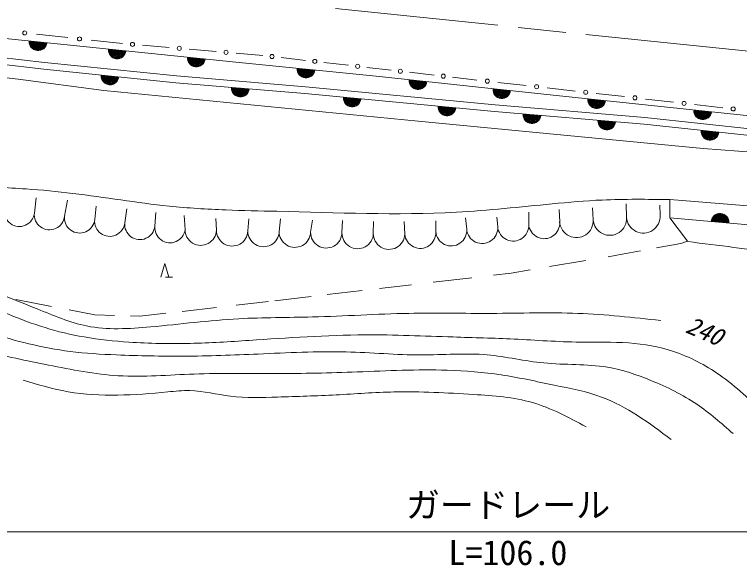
# Model space of a CAD drawing. Units: millimetres, scale not verified. Extents: x 40000 to 680000, y 20000 to 380000.
# Drawn here: x 474456 to 527692, y 246707 to 287194 of the extents above; entities that cross this region are included whole.
import ezdxf
from ezdxf.enums import TextEntityAlignment as Align

# ---------------------------------------------------------------- set-up
doc = ezdxf.new("R2010")
doc.units = ezdxf.units.MM
doc.header["$LTSCALE"] = 1000
doc.linetypes.add('CHAIN', pattern=[18.5, 12, -1.5, 3.5, -1.5])
for name, color, linetype, lineweight in [('M-BGD', 7, 'Continuous', 13), ('M-BMK', 2, 'CHAIN', 13), ('M-STR-STR3', 7, 'Continuous', 13)]:
    doc.layers.add(name, color=color, linetype=linetype, lineweight=lineweight)
doc.styles.add('ＭＳ ゴシック', font='')
doc.styles.get('ＭＳ ゴシック').set_extended_font_data('MS Gothic')

msp = doc.modelspace()

# ---------------------------------------------------------------- linework, layer by layer
at = {"layer": 'M-BGD'}
for p, q in [((473285, 285484), (490708, 283697)), ((478367, 285494), (476072, 285743)), ((482384, 285057), (480089, 285307)), ((485819, 284766), (483857, 284933)), ((469332, 284516), (476670, 283669)), ((489254, 284475), (487291, 284641)), ((492689, 284184), (490726, 284350)), ((469292, 284017), (476616, 283172)), ((495833, 283823), (494037, 284029)), ((476670, 283669), (486360, 282681)), ((490708, 283697), (501014, 282655)), ((498977, 283462), (497180, 283668)), ((502121, 283101), (500324, 283307)), ((469376, 283085), (474737, 282447)), ((476616, 283172), (486314, 282183)), ((486360, 282681), (495816, 281882)), ((505265, 282740), (503468, 282946)), ((474737, 282447), (481023, 281617)), ((486314, 282183), (495771, 281384)), ((501014, 282655), (513314, 281344)), ((508408, 282379), (506612, 282586)), ((512018, 281972), (509955, 282205)), ((481023, 281617), (504095, 279351)), ((495816, 281882), (509740, 280564)), ((515627, 281564), (513565, 281797)), ((495771, 281384), (509695, 280066)), ((513314, 281344), (528891, 279706)), ((519237, 281157), (517174, 281390)), ((509740, 280564), (520747, 279624)), ((522847, 280749), (520784, 280982)), ((526456, 280342), (524394, 280574)), ((509695, 280066), (520699, 279126)), ((520747, 279624), (530391, 278589)), ((504095, 279351), (513509, 278458)), ((520699, 279126), (530348, 278090)), ((513509, 278458), (525029, 277341)), ((525029, 277341), (534602, 276639)), ((475919, 272607), (476038, 273719)), ((478131, 272367), (478336, 273553)), ((480344, 272127), (480441, 273110)), ((519401, 272280), (519373, 273276)), ((521858, 272445), (521838, 273193)), ((522575, 273592), (537084, 272444)), ((522575, 272248), (522575, 273592)), ((482556, 271886), (482711, 272916)), ((484768, 271646), (484844, 272639)), ((512211, 271772), (512229, 272667)), ((514487, 271950), (514444, 272860)), ((516944, 272115), (516909, 272999)), ((486980, 271406), (486920, 272417)), ((489284, 271356), (489246, 272196)), ((491588, 271307), (491655, 272168)), ((493892, 271257), (493981, 272168)), ((496196, 271208), (496335, 272085)), ((498500, 271158), (498550, 272057)), ((507660, 271416), (507577, 272251)), ((509935, 271594), (509876, 272307)), ((523861, 270530), (522575, 272248)), ((537308, 270962), (522575, 272248)), ((500804, 271109), (500821, 271974)), ((503108, 271059), (503064, 271974)), ((505384, 271237), (505390, 272030)), ((523392, 270367), (523861, 270530)), ((521606, 270038), (523392, 270367)), ((518048, 269399), (519088, 269575)), ((519088, 269575), (520424, 269821)), ((485197, 267888), (485497, 268888)), ((485497, 268888), (485797, 267888)), ((513736, 268667), (516415, 269122)), ((510925, 268190), (512318, 268426)), ((485547, 267888), (486047, 267888)), ((505186, 267520), (508044, 267853)), ((509624, 268038), (510925, 268190)), ((501262, 267061), (503616, 267336)), ((497414, 266612), (499986, 266912)), ((474562, 266260), (477164, 265749)), ((493560, 266162), (496241, 266475)), ((486776, 265381), (489300, 265672)), ((490722, 265835), (493113, 266110)), ((478458, 265495), (480351, 265123)), ((480351, 265123), (481797, 265079)), ((483665, 265024), (485561, 265242)), ((482962, 265045), (483665, 265024))]:
    msp.add_line(p, q, dxfattribs=at)
for centre in [(475211, 285837), (479228, 285400), (483120, 284995), (486555, 284704), (489990, 284413), (493363, 284107), (496507, 283746), (499651, 283385), (502794, 283024), (505938, 282663), (509182, 282292), (512791, 281884), (516401, 281477), (520011, 281069), (523620, 280662), (527230, 280254)]:
    msp.add_circle(centre, 150, dxfattribs=at)
for centre, radius, start, end in [((476189, 285186), 650, 174.144, 354.144), ((476189, 285186), 600, 174.144, 354.144), ((476189, 285186), 550, 174.144, 354.144), ((476189, 285186), 500, 174.144, 354.144), ((476189, 285186), 450, 174.144, 354.144), ((476189, 285186), 400, 174.144, 354.144), ((476189, 285186), 350, 174.144, 354.144), ((476189, 285186), 300, 174.144, 354.144), ((476189, 285186), 250, 174.144, 354.144), ((476189, 285186), 200, 174.144, 354.144), ((476189, 285186), 150, 174.144, 354.144), ((476189, 285186), 100, 174.144, 354.144), ((476189, 285186), 50, 174.144, 354.144), ((481997, 284591), 650, 174.144, 354.144), ((481997, 284591), 600, 174.144, 354.144), ((481997, 284591), 550, 174.144, 354.144), ((481997, 284591), 500, 174.144, 354.144), ((481997, 284591), 450, 174.144, 354.144), ((481997, 284591), 400, 174.144, 354.144), ((481997, 284591), 350, 174.144, 354.144), ((481997, 284591), 300, 174.144, 354.144), ((481997, 284591), 250, 174.144, 354.144), ((481997, 284591), 200, 174.144, 354.144), ((481997, 284591), 150, 174.144, 354.144), ((481997, 284591), 100, 174.144, 354.144), ((481997, 284591), 50, 174.144, 354.144), ((487805, 283995), 650, 174.144, 354.144), ((487805, 283995), 600, 174.144, 354.144), ((487805, 283995), 550, 174.144, 354.144), ((487805, 283995), 500, 174.144, 354.144), ((487805, 283995), 450, 174.144, 354.144), ((487805, 283995), 400, 174.144, 354.144), ((487805, 283995), 350, 174.144, 354.144), ((487805, 283995), 300, 174.144, 354.144), ((487805, 283995), 250, 174.144, 354.144), ((487805, 283995), 200, 174.144, 354.144), ((487805, 283995), 150, 174.144, 354.144), ((487805, 283995), 100, 174.144, 354.144), ((487805, 283995), 50, 174.144, 354.144), ((495861, 283176), 650, 174.2238, 354.2238), ((495861, 283176), 600, 174.2238, 354.2238), ((495861, 283176), 550, 174.2238, 354.2238), ((495861, 283176), 500, 174.2238, 354.2238), ((495861, 283176), 450, 174.2238, 354.2238), ((495861, 283176), 400, 174.2238, 354.2238), ((481465, 282678), 650, 174.1793, 354.1793), ((481465, 282678), 600, 174.1793, 354.1793), ((481465, 282678), 550, 174.1793, 354.1793), ((481465, 282678), 500, 174.1793, 354.1793), ((481465, 282678), 450, 174.1793, 354.1793), ((481465, 282678), 400, 174.1793, 354.1793), ((481465, 282678), 350, 174.1793, 354.1793), ((481465, 282678), 300, 174.1793, 354.1793), ((481465, 282678), 250, 174.1793, 354.1793), ((481465, 282678), 200, 174.1793, 354.1793), ((481465, 282678), 150, 174.1793, 354.1793), ((481465, 282678), 100, 174.1793, 354.1793), ((481465, 282678), 50, 174.1793, 354.1793), ((495861, 283176), 350, 174.2238, 354.2238), ((495861, 283176), 300, 174.2238, 354.2238), ((495861, 283176), 250, 174.2238, 354.2238), ((495861, 283176), 200, 174.2238, 354.2238), ((495861, 283176), 150, 174.2238, 354.2238), ((495861, 283176), 100, 174.2238, 354.2238), ((495861, 283176), 50, 174.2238, 354.2238), ((504089, 282327), 650, 173.9188, 353.9188), ((504089, 282327), 600, 173.9188, 353.9188), ((504089, 282327), 550, 173.9188, 353.9188), ((504089, 282327), 500, 173.9188, 353.9188), ((504089, 282327), 450, 173.9188, 353.9188), ((504089, 282327), 400, 173.9188, 353.9188), ((504089, 282327), 350, 173.9188, 353.9188), ((504089, 282327), 300, 173.9188, 353.9188), ((504089, 282327), 250, 173.9188, 353.9188), ((504089, 282327), 200, 173.9188, 353.9188), ((504089, 282327), 150, 173.9188, 353.9188), ((504089, 282327), 100, 173.9188, 353.9188), ((504089, 282327), 50, 173.9188, 353.9188), ((491042, 281783), 650, 175.1656, 355.1656), ((491042, 281783), 600, 175.1656, 355.1656), ((491042, 281783), 550, 175.1656, 355.1656), ((491042, 281783), 500, 175.1656, 355.1656), ((491042, 281783), 450, 175.1656, 355.1656), ((491042, 281783), 400, 175.1656, 355.1656), ((491042, 281783), 350, 175.1656, 355.1656), ((491042, 281783), 300, 175.1656, 355.1656), ((491042, 281783), 250, 175.1656, 355.1656), ((491042, 281783), 200, 175.1656, 355.1656), ((491042, 281783), 150, 175.1656, 355.1656), ((491042, 281783), 100, 175.1656, 355.1656), ((491042, 281783), 50, 175.1656, 355.1656), ((510239, 281672), 650, 173.9188, 353.9188), ((510239, 281672), 600, 173.9188, 353.9188), ((510239, 281672), 550, 173.9188, 353.9188), ((510239, 281672), 500, 173.9188, 353.9188), ((510239, 281672), 450, 173.9188, 353.9188), ((510239, 281672), 400, 173.9188, 353.9188), ((510239, 281672), 350, 173.9188, 353.9188), ((510239, 281672), 300, 173.9188, 353.9188), ((510239, 281672), 250, 173.9188, 353.9188), ((510239, 281672), 200, 173.9188, 353.9188), ((510239, 281672), 150, 173.9188, 353.9188), ((510239, 281672), 100, 173.9188, 353.9188), ((510239, 281672), 50, 173.9188, 353.9188), ((499252, 281054), 650, 174.5962, 354.5962), ((499252, 281054), 600, 174.5962, 354.5962), ((499252, 281054), 550, 174.5962, 354.5962), ((499252, 281054), 500, 174.5962, 354.5962), ((499252, 281054), 450, 174.5962, 354.5962), ((499252, 281054), 400, 174.5962, 354.5962), ((499252, 281054), 350, 174.5962, 354.5962), ((499252, 281054), 300, 174.5962, 354.5962), ((499252, 281054), 250, 174.5962, 354.5962), ((499252, 281054), 200, 174.5962, 354.5962), ((499252, 281054), 150, 174.5962, 354.5962), ((499252, 281054), 100, 174.5962, 354.5962), ((499252, 281054), 50, 174.5962, 354.5962), ((517208, 280935), 650, 173.9967, 353.9967), ((517208, 280935), 600, 173.9967, 353.9967), ((517208, 280935), 550, 173.9967, 353.9967), ((517208, 280935), 500, 173.9967, 353.9967), ((517208, 280935), 450, 173.9967, 353.9967), ((517208, 280935), 400, 173.9967, 353.9967), ((517208, 280935), 350, 173.9967, 353.9967), ((517208, 280935), 300, 173.9967, 353.9967), ((517208, 280935), 250, 173.9967, 353.9967), ((517208, 280935), 200, 173.9967, 353.9967), ((517208, 280935), 150, 173.9967, 353.9967), ((517208, 280935), 100, 173.9967, 353.9967), ((517208, 280935), 50, 173.9967, 353.9967), ((506214, 280396), 650, 174.5962, 354.5962), ((506214, 280396), 600, 174.5962, 354.5962), ((506214, 280396), 550, 174.5962, 354.5962), ((506214, 280396), 500, 174.5962, 354.5962), ((506214, 280396), 450, 174.5962, 354.5962), ((506214, 280396), 400, 174.5962, 354.5962), ((506214, 280396), 350, 174.5962, 354.5962), ((506214, 280396), 300, 174.5962, 354.5962), ((506214, 280396), 250, 174.5962, 354.5962), ((506214, 280396), 200, 174.5962, 354.5962), ((506214, 280396), 150, 174.5962, 354.5962), ((506214, 280396), 100, 174.5962, 354.5962), ((506214, 280396), 50, 174.5962, 354.5962), ((524997, 280116), 650, 173.9967, 353.9967), ((524997, 280116), 600, 173.9967, 353.9967), ((524997, 280116), 550, 173.9967, 353.9967), ((524997, 280116), 500, 173.9967, 353.9967), ((524997, 280116), 450, 173.9967, 353.9967), ((524997, 280116), 400, 173.9967, 353.9967), ((524997, 280116), 350, 173.9967, 353.9967), ((524997, 280116), 300, 173.9967, 353.9967), ((524997, 280116), 250, 173.9967, 353.9967), ((524997, 280116), 200, 173.9967, 353.9967), ((524997, 280116), 150, 173.9967, 353.9967), ((524997, 280116), 100, 173.9967, 353.9967), ((524997, 280116), 50, 173.9967, 353.9967), ((512446, 279831), 650, 175.1148, 355.1148), ((512446, 279831), 600, 175.1148, 355.1148), ((512446, 279831), 550, 175.1148, 355.1148), ((512446, 279831), 500, 175.1148, 355.1148), ((512446, 279831), 450, 175.1148, 355.1148), ((512446, 279831), 400, 175.1148, 355.1148), ((512446, 279831), 350, 175.1148, 355.1148), ((512446, 279831), 300, 175.1148, 355.1148), ((512446, 279831), 250, 175.1148, 355.1148), ((512446, 279831), 200, 175.1148, 355.1148), ((512446, 279831), 150, 175.1148, 355.1148), ((512446, 279831), 100, 175.1148, 355.1148), ((512446, 279831), 50, 175.1148, 355.1148), ((517948, 279361), 650, 175.1148, 355.1148), ((517948, 279361), 600, 175.1148, 355.1148), ((517948, 279361), 550, 175.1148, 355.1148), ((517948, 279361), 500, 175.1148, 355.1148), ((517948, 279361), 450, 175.1148, 355.1148), ((517948, 279361), 400, 175.1148, 355.1148), ((517948, 279361), 350, 175.1148, 355.1148), ((517948, 279361), 300, 175.1148, 355.1148), ((517948, 279361), 250, 175.1148, 355.1148), ((517948, 279361), 200, 175.1148, 355.1148), ((517948, 279361), 150, 175.1148, 355.1148), ((517948, 279361), 100, 175.1148, 355.1148), ((517948, 279361), 50, 175.1148, 355.1148), ((525524, 278608), 650, 173.8746, 353.8746), ((525524, 278608), 600, 173.8746, 353.8746), ((525524, 278608), 550, 173.8746, 353.8746), ((525524, 278608), 500, 173.8746, 353.8746), ((525524, 278608), 450, 173.8746, 353.8746), ((525524, 278608), 400, 173.8746, 353.8746), ((525524, 278608), 350, 173.8746, 353.8746), ((525524, 278608), 300, 173.8746, 353.8746), ((525524, 278608), 250, 173.8746, 353.8746), ((525524, 278608), 200, 173.8746, 353.8746), ((525524, 278608), 150, 173.8746, 353.8746), ((525524, 278608), 100, 173.8746, 353.8746), ((525524, 278608), 50, 173.8746, 353.8746), ((474813, 272727), 1113, 173.8005, 353.8005), ((477025, 272487), 1113, 173.8005, 353.8005), ((526258, 271927), 650, 355.0115, 175.0115), ((479238, 272247), 1113, 173.8005, 353.8005), ((481450, 272006), 1113, 173.8005, 353.8005), ((515715, 272032), 1231, 183.8396, 3.8396), ((518173, 272197), 1231, 183.8396, 3.8396), ((520630, 272362), 1231, 183.8396, 3.8396), ((526258, 271927), 600, 355.0115, 175.0115), ((526258, 271927), 550, 355.0115, 175.0115), ((526258, 271927), 500, 355.0115, 175.0115), ((526258, 271927), 450, 355.0115, 175.0115), ((526258, 271927), 400, 355.0115, 175.0115), ((526258, 271927), 350, 355.0115, 175.0115), ((526258, 271927), 300, 355.0115, 175.0115), ((526258, 271927), 250, 355.0115, 175.0115), ((526258, 271927), 200, 355.0115, 175.0115), ((526258, 271927), 150, 355.0115, 175.0115), ((483662, 271766), 1113, 173.8005, 353.8005), ((485874, 271526), 1113, 173.8005, 353.8005), ((508798, 271505), 1141, 184.4749, 4.4749), ((511073, 271683), 1141, 184.4749, 4.4749), ((513349, 271861), 1141, 184.4749, 4.4749), ((526258, 271927), 100, 355.0115, 175.0115), ((526258, 271927), 50, 355.0115, 175.0115), ((488132, 271381), 1152, 178.7699, 358.7699), ((490436, 271331), 1152, 178.7699, 358.7699), ((492740, 271282), 1152, 178.7699, 358.7699), ((495044, 271232), 1152, 178.7699, 358.7699), ((497348, 271183), 1152, 178.7699, 358.7699), ((499652, 271134), 1152, 178.7699, 358.7699), ((501956, 271084), 1152, 178.7699, 358.7699), ((504246, 271148), 1141, 184.4749, 4.4749), ((506522, 271326), 1141, 184.4749, 4.4749)]:
    msp.add_arc(centre, radius, start, end, dxfattribs=at)
for points, knots in [([(454840, 276867), (455498, 276993), (456155, 277120), (456822, 277178), (458151, 277294), (459516, 277135), (460802, 276752), (461619, 276508), (462404, 276175), (463218, 275960), (464538, 275611), (465934, 275575), (467300, 275391), (468605, 275215), (469883, 274905), (471179, 274721), (472542, 274527), (473924, 274471), (475302, 274376), (476449, 274296), (477593, 274188), (478734, 274051), (481092, 273767), (483437, 273361), (485801, 273116), (487184, 272974), (488574, 272887), (489964, 272832), (491216, 272783), (492468, 272761), (493721, 272731), (498115, 272625), (502518, 272429), (506901, 272670), (509246, 272799), (511585, 273053), (513927, 273279), (515151, 273397), (516376, 273507), (517603, 273563), (519258, 273639), (520916, 273615), (522575, 273592)], [0, 0, 0, 0, 1, 1, 1, 2, 2, 2, 3, 3, 3, 4, 4, 4, 5, 5, 5, 6, 6, 6, 7, 7, 7, 8, 8, 8, 9, 9, 9, 10, 10, 10, 11, 11, 11, 12, 12, 12, 13, 13, 13, 14, 14, 14, 14]), ([(521907, 264704), (519883, 264929), (517859, 265153), (515829, 265233), (513718, 265316), (511602, 265243), (509486, 265233), (507459, 265223), (505432, 265271), (503408, 265233), (501052, 265189), (498699, 265029), (496338, 264969), (494531, 264923), (492719, 264936), (490921, 264836), (488764, 264718), (486628, 264438), (484446, 264242), (482872, 264101), (481274, 264003), (479755, 264308), (478511, 264558), (477320, 265077), (476121, 265563), (474304, 266300), (472471, 266961), (470770, 267876), (469171, 268736), (467690, 269821), (466211, 270915), (465490, 271449), (464768, 271984), (464163, 272633), (463780, 273043), (463443, 273498), (463106, 273954)], [0, 0, 0, 0, 1, 1, 1, 2, 2, 2, 3, 3, 3, 4, 4, 4, 5, 5, 5, 6, 6, 6, 7, 7, 7, 8, 8, 8, 9, 9, 9, 10, 10, 10, 11, 11, 11, 12, 12, 12, 12]), ([(463511, 270582), (464145, 270173), (464779, 269765), (465429, 269386), (466312, 268871), (467225, 268410), (468141, 267954), (469102, 267475), (470066, 267001), (471033, 266535), (472016, 266062), (473002, 265596), (474008, 265173), (474889, 264803), (475784, 264466), (476697, 264186), (477641, 263896), (478603, 263666), (479575, 263497), (480661, 263309), (481760, 263196), (482860, 263122), (484360, 263021), (485864, 262993), (487365, 263028), (488806, 263061), (490244, 263152), (491682, 263247), (494517, 263434), (497354, 263639), (500192, 263654), (502350, 263665), (504509, 263568), (506668, 263497), (508160, 263449), (509651, 263413), (511141, 263341), (512758, 263263), (514373, 263142), (515991, 263122), (517179, 263107), (518369, 263147), (519557, 263059), (520670, 262977), (521782, 262784), (522842, 262434), (524044, 262037), (525182, 261438), (526221, 260713), (527435, 259865), (528516, 258843), (529537, 257772), (530200, 257077), (530838, 256361), (531477, 255645)], [0, 0, 0, 0, 1, 1, 1, 2, 2, 2, 3, 3, 3, 4, 4, 4, 5, 5, 5, 6, 6, 6, 7, 7, 7, 8, 8, 8, 9, 9, 9, 10, 10, 10, 11, 11, 11, 12, 12, 12, 13, 13, 13, 14, 14, 14, 15, 15, 15, 16, 16, 16, 17, 17, 17, 18, 18, 18, 18]), ([(523889, 270508), (525018, 270368), (526147, 270227), (527283, 270080), (528316, 269946), (529355, 269806), (530340, 269499), (531290, 269203), (532189, 268752), (533092, 268307), (533627, 268043), (534163, 267782), (534651, 267451), (535375, 266959), (535992, 266315), (536638, 265708), (537564, 264839), (538550, 264048), (539451, 263171), (540413, 262234), (541277, 261198), (542172, 260175), (542740, 259524), (543321, 258878), (544006, 258371), (544535, 257979), (545127, 257671), (545718, 257362)], [0, 0, 0, 0, 1, 1, 1, 2, 2, 2, 3, 3, 3, 4, 4, 4, 5, 5, 5, 6, 6, 6, 7, 7, 7, 8, 8, 8, 9, 9, 9, 9]), ([(527222, 256396), (526363, 257156), (525504, 257916), (524563, 258554), (523516, 259264), (522367, 259824), (521184, 260306), (520147, 260729), (519083, 261092), (517993, 261276), (516465, 261533), (514884, 261438), (513331, 261589), (511935, 261725), (510561, 262060), (509171, 262183), (507567, 262326), (505941, 262186), (504321, 262183), (502481, 262180), (500650, 262354), (498815, 262402), (496659, 262459), (494498, 262342), (492339, 262246), (490514, 262165), (488689, 262099), (486865, 262090), (485228, 262081), (483591, 262117), (481953, 262183), (480813, 262230), (479672, 262291), (478543, 262434), (477524, 262563), (476514, 262758), (475508, 262997), (474544, 263225), (473585, 263493), (472693, 263904), (471636, 264391), (470675, 265079), (469658, 265656), (468541, 266290), (467357, 266790), (466217, 267377), (465366, 267814), (464540, 268299), (463714, 268784)], [0, 0, 0, 0, 1, 1, 1, 2, 2, 2, 3, 3, 3, 4, 4, 4, 5, 5, 5, 6, 6, 6, 7, 7, 7, 8, 8, 8, 9, 9, 9, 10, 10, 10, 11, 11, 11, 12, 12, 12, 13, 13, 13, 14, 14, 14, 15, 15, 15, 16, 16, 16, 16]), ([(465810, 265625), (466724, 265139), (467637, 264654), (468563, 264186), (469744, 263588), (470946, 263018), (472192, 262590), (473731, 262062), (475339, 261750), (476947, 261433), (478653, 261096), (480358, 260753), (482078, 260650), (483924, 260541), (485787, 260708), (487647, 260776), (489641, 260848), (491631, 260804), (493622, 260807), (495624, 260809), (497627, 260858), (499629, 260932), (501829, 261013), (504028, 261124), (506230, 261057), (507560, 261017), (508891, 260911), (510203, 260713), (511503, 260516), (512785, 260228), (514082, 259962), (515258, 259721), (516446, 259497), (517555, 259086), (519415, 258396), (521050, 257177), (522686, 255958)], [0, 0, 0, 0, 1, 1, 1, 2, 2, 2, 3, 3, 3, 4, 4, 4, 5, 5, 5, 6, 6, 6, 7, 7, 7, 8, 8, 8, 9, 9, 9, 10, 10, 10, 11, 11, 11, 12, 12, 12, 12]), ([(516429, 256896), (515144, 257589), (513860, 258282), (512487, 258680), (511104, 259080), (509631, 259182), (508169, 259274), (506207, 259398), (504266, 259506), (502319, 259462), (500902, 259430), (499483, 259317), (498065, 259243), (496637, 259168), (495210, 259131), (493779, 259086), (492619, 259050), (491456, 259007), (490306, 259149), (489312, 259271), (488328, 259530), (487334, 259555), (486794, 259569), (486251, 259514), (485707, 259462), (483265, 259228), (480787, 259058), (478398, 259477), (477282, 259673), (476186, 259998), (475090, 260322)], [0, 0, 0, 0, 1, 1, 1, 2, 2, 2, 3, 3, 3, 4, 4, 4, 5, 5, 5, 6, 6, 6, 7, 7, 7, 8, 8, 8, 9, 9, 9, 10, 10, 10, 10])]:
    msp.add_open_spline(points, degree=3, knots=knots, dxfattribs=at)
at = {"layer": 'M-BMK'}
msp.add_line((479617, 289545), (534475, 283853), dxfattribs=at)
at = {"layer": 'M-STR-STR3'}
msp.add_line((458109, 249187), (563018, 249187), dxfattribs=at)

# ---------------------------------------------------------------- texts
at = {"layer": 'M-BGD', "style": 'ＭＳ ゴシック', "oblique": 15}
msp.add_text('240', height=1320, rotation=336.732, dxfattribs=at).set_placement((523482, 263507), align=Align.BOTTOM_LEFT)
at = {"layer": 'M-STR-STR3', "style": 'ＭＳ ゴシック'}
for s, p in [('ガードレール', (503196, 249687)), ('L=106.0', (506321, 246187))]:
    msp.add_text(s, height=1833, dxfattribs=at).set_placement(p, align=Align.BOTTOM_LEFT)

doc.saveas('drawing.dxf')
